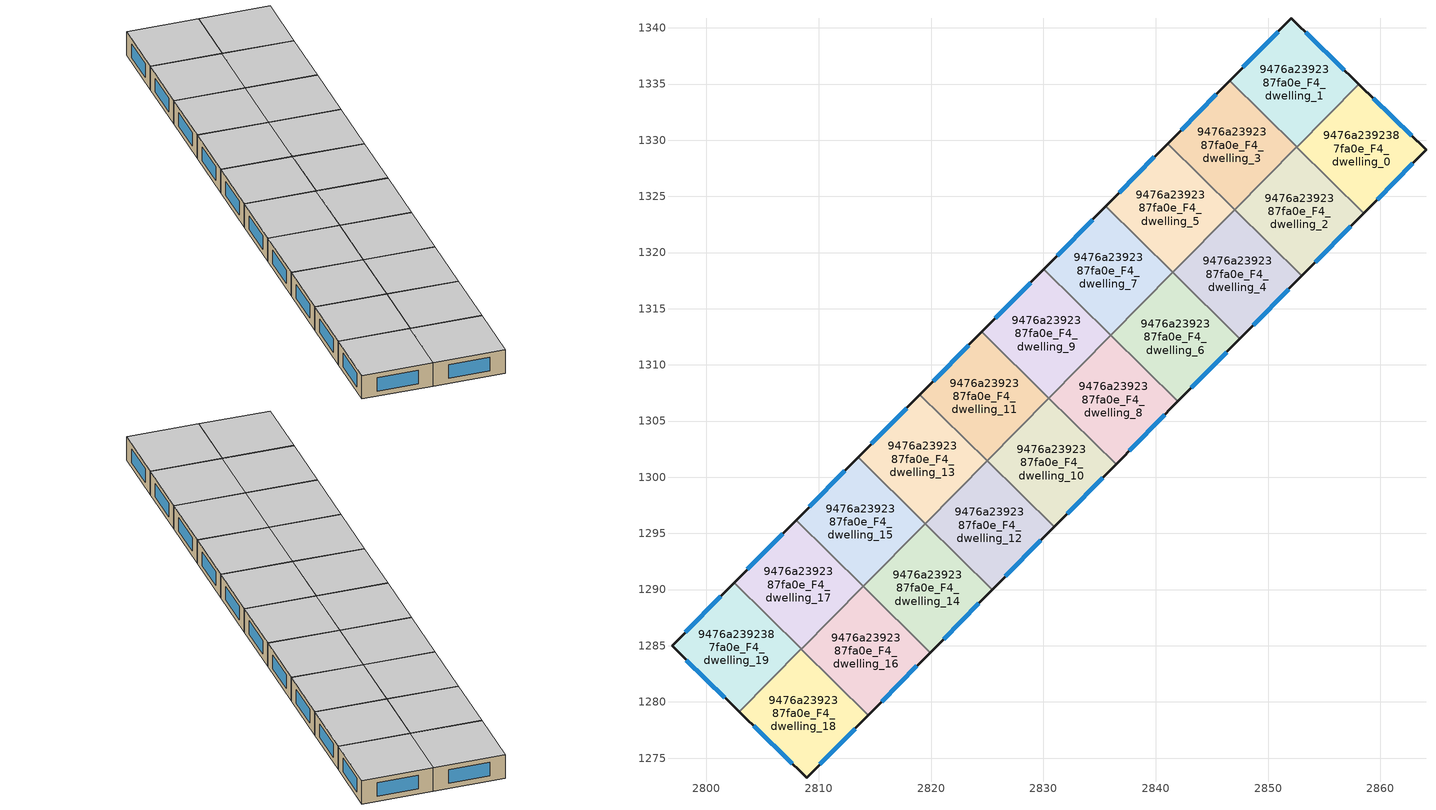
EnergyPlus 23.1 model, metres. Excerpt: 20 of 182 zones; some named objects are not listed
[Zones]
9476a2392387fa0e_F4_dwelling_0
 floor to 9476a2392387fa0e_F3_dwelling_0 (EU_floor_Construction): 2864.05,1329.13 2858.52,1323.52 2852.56,1329.39 2858.08,1334.98 z12
 wall outside (EU_wall_Construction): 2858.52,1323.52 2864.05,1329.13 2858.08,1334.98 z12:15
 wall to 9476a2392387fa0e_F4_dwelling_1 (EU_wall_Construction): 2858.08,1334.98 2852.56,1329.39 z12:15
 wall to 9476a2392387fa0e_F4_dwelling_2 (EU_wall_Construction): 2852.56,1329.39 2858.52,1323.52 z12:15
 window (EU_Window_Construction): 2862.77,1330.39 2859.36,1333.73 / 2859.7,1324.72 2862.87,1327.93 z12.64:14.36
 ceiling to 9476a2392387fa0e_F5_dwelling_0 (EU_floor_Construction): 2858.52,1323.52 2864.05,1329.13 2858.08,1334.98 2852.56,1329.39 z15
9476a2392387fa0e_F4_dwelling_1
 floor to 9476a2392387fa0e_F3_dwelling_1 (EU_floor_Construction): 2858.08,1334.98 2852.56,1329.39 2846.58,1335.29 2852.07,1340.86 z12
 wall outside (EU_wall_Construction): 2858.08,1334.98 2852.07,1340.86 2846.58,1335.29 z12:15
 wall to 9476a2392387fa0e_F4_dwelling_3 (EU_wall_Construction): 2846.58,1335.29 2852.55,1329.4 z12:15
 wall to 9476a2392387fa0e_F4_dwelling_2 (EU_wall_Construction): 2852.55,1329.41 2852.56,1329.39 z12:15
 window (EU_Window_Construction): 2856.79,1336.24 2853.36,1339.6 / 2850.9,1339.67 2847.76,1336.48 z12.64:14.36
 ceiling to 9476a2392387fa0e_F5_dwelling_1 (EU_floor_Construction): 2852.56,1329.39 2858.08,1334.98 2852.07,1340.86 2846.58,1335.29 z15
9476a2392387fa0e_F4_dwelling_10
 floor to 9476a2392387fa0e_F3_dwelling_10 (EU_floor_Construction): 2836.46,1301.16 2830.95,1295.57 2824.98,1301.46 2830.49,1307.05 z12
 wall outside (EU_wall_Construction): 2830.95,1295.57 2836.46,1301.16 z12:15
 wall to 9476a2392387fa0e_F4_dwelling_12 (EU_wall_Construction): 2824.98,1301.46 2830.95,1295.57 z12:15
 wall to 9476a2392387fa0e_F4_dwelling_11 (EU_wall_Construction): 2830.49,1307.05 2824.98,1301.46 z12:15
 wall to 9476a2392387fa0e_F4_dwelling_8 (EU_wall_Construction): 2836.46,1301.16 2830.5,1307.05 z12:15
 window (EU_Window_Construction): 2832.13,1296.77 2835.28,1299.97 z12.64:14.36
 ceiling to 9476a2392387fa0e_F5_dwelling_10 (EU_floor_Construction): 2830.95,1295.57 2836.46,1301.16 2830.49,1307.05 2824.98,1301.46 z15
9476a2392387fa0e_F4_dwelling_11
 floor to 9476a2392387fa0e_F3_dwelling_11 (EU_floor_Construction): 2830.49,1307.05 2824.98,1301.46 2819.01,1307.35 2824.53,1312.94 z12
 wall outside (EU_wall_Construction): 2824.53,1312.94 2819.01,1307.35 z12:15
 wall to 9476a2392387fa0e_F4_dwelling_13 (EU_wall_Construction): 2819.01,1307.35 2824.98,1301.46 z12:15
 wall to 9476a2392387fa0e_F4_dwelling_9 (EU_wall_Construction): 2830.49,1307.05 2824.53,1312.94 z12:15
 window (EU_Window_Construction): 2823.34,1311.74 2820.19,1308.55 z12.64:14.36
 ceiling to 9476a2392387fa0e_F5_dwelling_11 (EU_floor_Construction): 2824.98,1301.46 2830.49,1307.05 2824.53,1312.94 2819.01,1307.35 z15
9476a2392387fa0e_F4_dwelling_12
 floor to 9476a2392387fa0e_F3_dwelling_12 (EU_floor_Construction): 2830.95,1295.57 2825.44,1289.99 2819.47,1295.88 2824.98,1301.46 z12
 wall outside (EU_wall_Construction): 2825.44,1289.99 2830.95,1295.57 z12:15
 wall to 9476a2392387fa0e_F4_dwelling_14 (EU_wall_Construction): 2819.47,1295.88 2825.44,1289.99 z12:15
 wall to 9476a2392387fa0e_F4_dwelling_13 (EU_wall_Construction): 2824.98,1301.46 2819.47,1295.88 z12:15
 window (EU_Window_Construction): 2826.62,1291.18 2829.77,1294.38 z12.64:14.36
 ceiling to 9476a2392387fa0e_F5_dwelling_12 (EU_floor_Construction): 2825.44,1289.99 2830.95,1295.57 2824.98,1301.46 2819.47,1295.88 z15
9476a2392387fa0e_F4_dwelling_13
 floor to 9476a2392387fa0e_F3_dwelling_13 (EU_floor_Construction): 2824.98,1301.46 2819.47,1295.88 2813.5,1301.77 2819.01,1307.35 z12
 wall outside (EU_wall_Construction): 2819.01,1307.35 2813.5,1301.77 z12:15
 wall to 9476a2392387fa0e_F4_dwelling_15 (EU_wall_Construction): 2813.5,1301.77 2819.47,1295.88 z12:15
 window (EU_Window_Construction): 2817.83,1306.16 2814.68,1302.96 z12.64:14.36
 ceiling to 9476a2392387fa0e_F5_dwelling_13 (EU_floor_Construction): 2819.47,1295.88 2824.98,1301.46 2819.01,1307.35 2813.5,1301.77 z15
9476a2392387fa0e_F4_dwelling_14
 floor to 9476a2392387fa0e_F3_dwelling_14 (EU_floor_Construction): 2825.44,1289.99 2819.93,1284.4 2813.96,1290.29 2819.47,1295.88 z12
 wall outside (EU_wall_Construction): 2819.93,1284.4 2825.44,1289.99 z12:15
 wall to 9476a2392387fa0e_F4_dwelling_15 (EU_wall_Construction): 2819.47,1295.88 2813.96,1290.29 z12:15
 wall to 9476a2392387fa0e_F4_dwelling_16 (EU_wall_Construction): 2813.96,1290.29 2819.93,1284.4 z12:15
 window (EU_Window_Construction): 2821.11,1285.6 2824.26,1288.79 z12.64:14.36
 ceiling to 9476a2392387fa0e_F5_dwelling_14 (EU_floor_Construction): 2819.93,1284.4 2825.44,1289.99 2819.47,1295.88 2813.96,1290.29 z15
9476a2392387fa0e_F4_dwelling_15
 floor to 9476a2392387fa0e_F3_dwelling_15 (EU_floor_Construction): 2819.47,1295.88 2813.96,1290.29 2807.99,1296.18 2813.5,1301.77 z12
 wall outside (EU_wall_Construction): 2813.5,1301.77 2807.99,1296.18 z12:15
 wall to 9476a2392387fa0e_F4_dwelling_17 (EU_wall_Construction): 2807.99,1296.18 2813.96,1290.29 z12:15
 window (EU_Window_Construction): 2812.32,1300.57 2809.17,1297.38 z12.64:14.36
 ceiling to 9476a2392387fa0e_F5_dwelling_15 (EU_floor_Construction): 2813.96,1290.29 2819.47,1295.88 2813.5,1301.77 2807.99,1296.18 z15
9476a2392387fa0e_F4_dwelling_16
 floor to 9476a2392387fa0e_F3_dwelling_16 (EU_floor_Construction): 2819.93,1284.4 2814.42,1278.81 2808.45,1284.7 2813.96,1290.29 z12
 wall outside (EU_wall_Construction): 2814.42,1278.81 2819.93,1284.4 z12:15
 wall to 9476a2392387fa0e_F4_dwelling_17 (EU_wall_Construction): 2813.96,1290.29 2808.45,1284.7 z12:15
 wall to 9476a2392387fa0e_F4_dwelling_18 (EU_wall_Construction): 2808.45,1284.7 2814.42,1278.81 z12:15
 window (EU_Window_Construction): 2815.6,1280.01 2818.75,1283.2 z12.64:14.36
 ceiling to 9476a2392387fa0e_F5_dwelling_16 (EU_floor_Construction): 2814.42,1278.81 2819.93,1284.4 2813.96,1290.29 2808.45,1284.7 z15
9476a2392387fa0e_F4_dwelling_17
 floor to 9476a2392387fa0e_F3_dwelling_17 (EU_floor_Construction): 2813.96,1290.29 2808.45,1284.7 2802.47,1290.59 2807.99,1296.18 z12
 wall outside (EU_wall_Construction): 2807.99,1296.18 2802.47,1290.59 z12:15
 wall to 9476a2392387fa0e_F4_dwelling_19 (EU_wall_Construction): 2802.47,1290.59 2808.43,1284.72 z12:15
 wall to 9476a2392387fa0e_F4_dwelling_18 (EU_wall_Construction): 2808.43,1284.72 2808.45,1284.7 z12:15
 window (EU_Window_Construction): 2806.81,1294.98 2803.66,1291.79 z12.64:14.36
 ceiling to 9476a2392387fa0e_F5_dwelling_17 (EU_floor_Construction): 2808.45,1284.7 2813.96,1290.29 2807.99,1296.18 2802.47,1290.59 z15
9476a2392387fa0e_F4_dwelling_18
 floor to 9476a2392387fa0e_F3_dwelling_18 (EU_floor_Construction): 2814.42,1278.81 2808.93,1273.25 2802.92,1279.13 2808.43,1284.72 z12
 wall outside (EU_wall_Construction): 2802.92,1279.13 2808.93,1273.25 2814.42,1278.81 z12:15
 wall to 9476a2392387fa0e_F4_dwelling_19 (EU_wall_Construction): 2808.43,1284.72 2802.92,1279.13 z12:15
 window (EU_Window_Construction): 2810.11,1274.44 2813.24,1277.62 / 2804.21,1277.87 2807.64,1274.51 z12.64:14.36
 ceiling to 9476a2392387fa0e_F5_dwelling_18 (EU_floor_Construction): 2808.93,1273.25 2814.42,1278.81 2808.43,1284.72 2802.92,1279.13 z15
9476a2392387fa0e_F4_dwelling_19
 floor to 9476a2392387fa0e_F3_dwelling_19 (EU_floor_Construction): 2808.43,1284.72 2802.92,1279.13 2796.94,1284.99 2802.47,1290.59 z12
 wall outside (EU_wall_Construction): 2802.47,1290.59 2796.94,1284.99 2802.92,1279.13 z12:15
 window (EU_Window_Construction): 2798.22,1283.73 2801.64,1280.38 / 2801.29,1289.39 2798.13,1286.19 z12.64:14.36
 ceiling to 9476a2392387fa0e_F5_dwelling_19 (EU_floor_Construction): 2802.92,1279.13 2808.43,1284.72 2802.47,1290.59 2796.94,1284.99 z15
9476a2392387fa0e_F4_dwelling_2
 floor to 9476a2392387fa0e_F3_dwelling_2 (EU_floor_Construction): 2858.52,1323.52 2853,1317.93 2847.03,1323.82 2852.55,1329.41 z12
 wall outside (EU_wall_Construction): 2853,1317.93 2858.52,1323.52 z12:15
 wall to 9476a2392387fa0e_F4_dwelling_4 (EU_wall_Construction): 2847.03,1323.82 2853,1317.93 z12:15
 wall to 9476a2392387fa0e_F4_dwelling_3 (EU_wall_Construction): 2852.55,1329.41 2847.03,1323.82 z12:15
 window (EU_Window_Construction): 2854.18,1319.13 2857.34,1322.32 z12.64:14.36
 ceiling to 9476a2392387fa0e_F5_dwelling_2 (EU_floor_Construction): 2853,1317.93 2858.52,1323.52 2852.55,1329.41 2847.03,1323.82 z15
9476a2392387fa0e_F4_dwelling_3
 floor to 9476a2392387fa0e_F3_dwelling_3 (EU_floor_Construction): 2852.55,1329.41 2847.03,1323.82 2841.07,1329.7 2846.58,1335.29 z12
 wall outside (EU_wall_Construction): 2846.58,1335.29 2841.07,1329.7 z12:15
 wall to 9476a2392387fa0e_F4_dwelling_5 (EU_wall_Construction): 2841.07,1329.7 2847.03,1323.82 z12:15
 window (EU_Window_Construction): 2845.4,1334.09 2842.25,1330.9 z12.64:14.36
 ceiling to 9476a2392387fa0e_F5_dwelling_3 (EU_floor_Construction): 2847.03,1323.82 2852.55,1329.41 2846.58,1335.29 2841.07,1329.7 z15
9476a2392387fa0e_F4_dwelling_4
 floor to 9476a2392387fa0e_F3_dwelling_4 (EU_floor_Construction): 2853,1317.93 2847.49,1312.34 2841.52,1318.23 2847.03,1323.82 z12
 wall outside (EU_wall_Construction): 2847.49,1312.34 2853,1317.93 z12:15
 wall to 9476a2392387fa0e_F4_dwelling_6 (EU_wall_Construction): 2841.52,1318.23 2847.49,1312.34 z12:15
 wall to 9476a2392387fa0e_F4_dwelling_5 (EU_wall_Construction): 2847.03,1323.82 2841.52,1318.23 z12:15
 window (EU_Window_Construction): 2848.67,1313.54 2851.82,1316.73 z12.64:14.36
 ceiling to 9476a2392387fa0e_F5_dwelling_4 (EU_floor_Construction): 2847.49,1312.34 2853,1317.93 2847.03,1323.82 2841.52,1318.23 z15
9476a2392387fa0e_F4_dwelling_5
 floor to 9476a2392387fa0e_F3_dwelling_5 (EU_floor_Construction): 2847.03,1323.82 2841.52,1318.23 2835.55,1324.12 2841.07,1329.7 z12
 wall outside (EU_wall_Construction): 2841.07,1329.7 2835.55,1324.12 z12:15
 wall to 9476a2392387fa0e_F4_dwelling_7 (EU_wall_Construction): 2835.55,1324.12 2841.52,1318.23 z12:15
 window (EU_Window_Construction): 2839.89,1328.51 2836.73,1325.31 z12.64:14.36
 ceiling to 9476a2392387fa0e_F5_dwelling_5 (EU_floor_Construction): 2841.52,1318.23 2847.03,1323.82 2841.07,1329.7 2835.55,1324.12 z15
9476a2392387fa0e_F4_dwelling_6
 floor to 9476a2392387fa0e_F3_dwelling_6 (EU_floor_Construction): 2847.49,1312.34 2841.98,1306.75 2836.01,1312.64 2841.52,1318.23 z12
 wall outside (EU_wall_Construction): 2841.98,1306.75 2847.49,1312.34 z12:15
 wall to 9476a2392387fa0e_F4_dwelling_7 (EU_wall_Construction): 2841.52,1318.23 2836.01,1312.64 z12:15
 wall to 9476a2392387fa0e_F4_dwelling_8 (EU_wall_Construction): 2836.01,1312.64 2841.98,1306.75 z12:15
 window (EU_Window_Construction): 2843.16,1307.95 2846.31,1311.14 z12.64:14.36
 ceiling to 9476a2392387fa0e_F5_dwelling_6 (EU_floor_Construction): 2841.98,1306.75 2847.49,1312.34 2841.52,1318.23 2836.01,1312.64 z15
9476a2392387fa0e_F4_dwelling_7
 floor to 9476a2392387fa0e_F3_dwelling_7 (EU_floor_Construction): 2841.52,1318.23 2836.01,1312.64 2830.04,1318.53 2835.55,1324.12 z12
 wall outside (EU_wall_Construction): 2835.55,1324.12 2830.04,1318.53 z12:15
 wall to 9476a2392387fa0e_F4_dwelling_9 (EU_wall_Construction): 2830.04,1318.53 2836.01,1312.64 z12:15
 window (EU_Window_Construction): 2834.37,1322.92 2831.22,1319.72 z12.64:14.36
 ceiling to 9476a2392387fa0e_F5_dwelling_7 (EU_floor_Construction): 2836.01,1312.64 2841.52,1318.23 2835.55,1324.12 2830.04,1318.53 z15
9476a2392387fa0e_F4_dwelling_8
 floor to 9476a2392387fa0e_F3_dwelling_8 (EU_floor_Construction): 2841.98,1306.75 2836.46,1301.16 2830.49,1307.05 2836.01,1312.64 z12
 wall outside (EU_wall_Construction): 2836.46,1301.16 2841.98,1306.75 z12:15
 wall to 9476a2392387fa0e_F4_dwelling_9 (EU_wall_Construction): 2836.01,1312.64 2830.49,1307.05 z12:15
 window (EU_Window_Construction): 2837.64,1302.36 2840.8,1305.55 z12.64:14.36
 ceiling to 9476a2392387fa0e_F5_dwelling_8 (EU_floor_Construction): 2836.46,1301.16 2841.98,1306.75 2836.01,1312.64 2830.49,1307.05 z15
9476a2392387fa0e_F4_dwelling_9
 floor to 9476a2392387fa0e_F3_dwelling_9 (EU_floor_Construction): 2836.01,1312.64 2830.49,1307.05 2824.53,1312.94 2830.04,1318.53 z12
 wall outside (EU_wall_Construction): 2830.04,1318.53 2824.53,1312.94 z12:15
 window (EU_Window_Construction): 2828.86,1317.33 2825.71,1314.14 z12.64:14.36
 ceiling to 9476a2392387fa0e_F5_dwelling_9 (EU_floor_Construction): 2830.49,1307.05 2836.01,1312.64 2830.04,1318.53 2824.53,1312.94 z15
[Building]
EU S2 Campaign: North Axis=0; Terrain=City; Solar Distribution=FullExterior
[Site:Location]
Yerevan-Zvartnots.Intl.AP: Latitude=40.15; Longitude=44.383; Time Zone=4; Elevation=854
[SizingPeriod:WeatherFileDays]
AnnualSizingPeriod: Begin Month=1; Begin Day of Month=1; End Month=12; End Day of Month=31; Day of Week for Start Day=Monday; Use Weather File Daylight Saving Period=No; Use Weather File Rain and Snow Indicators=No
[MATERIAL]
EU_InternalMass_Material: Roughness=MediumRough; Thickness=0.1; Conductivity=1; Density=1800; Specific Heat=900; Thermal Absorptance=0.9; Solar Absorptance=0.7; Visible Absorptance=0.7
[MATERIAL:NOMASS] Roughness=MediumRough; Thermal Absorptance=0.9; Solar Absorptance=0.7; Visible Absorptance=0.7
Name | Thermal Resistance
EU_wall_NoMass | 1.05043
EU_floor_NoMass | 0.478065
[WINDOWMATERIAL:SIMPLEGLAZINGSYSTEM]
EU_Window_SimpleGlazing: UFactor=2.5566; Solar Heat Gain Coefficient=0.75; Visible Transmittance=0.75
[CONSTRUCTION]
EU_wall_Construction: EU_wall_NoMass
EU_floor_Construction: EU_floor_NoMass
EU_Window_Construction: EU_Window_SimpleGlazing
EU_InternalMass_Construction: EU_InternalMass_Material
[ZONE] Type=1; Multiplier=1; Ceiling Height=autocalculate; Floor Area=autocalculate; Part of Total Floor Area=Yes
Name | Volume
9476a2392387fa0e_F4_dwelling_0; 9476a2392387fa0e_F4_dwelling_10 | 197.462
9476a2392387fa0e_F4_dwelling_1 | 197.457
9476a2392387fa0e_F4_dwelling_11 | 197.445
9476a2392387fa0e_F4_dwelling_12; 9476a2392387fa0e_F4_dwelling_13 | 197.461
9476a2392387fa0e_F4_dwelling_14 | 197.425
9476a2392387fa0e_F4_dwelling_15; 9476a2392387fa0e_F4_dwelling_17 | 197.476
9476a2392387fa0e_F4_dwelling_16 | 197.459
9476a2392387fa0e_F4_dwelling_18 | 197.449
9476a2392387fa0e_F4_dwelling_19 | 197.47
9476a2392387fa0e_F4_dwelling_2; 9476a2392387fa0e_F4_dwelling_3 | 197.466
9476a2392387fa0e_F4_dwelling_4 | 197.43
9476a2392387fa0e_F4_dwelling_5 | 197.447
9476a2392387fa0e_F4_dwelling_6; 9476a2392387fa0e_F4_dwelling_9 | 197.464
9476a2392387fa0e_F4_dwelling_7 | 197.481
9476a2392387fa0e_F4_dwelling_8 | 197.463
[INTERNALMASS] Construction=EU_InternalMass_Construction
Name | Zone or ZoneList | Surface Area
9476a2392387fa0e_F4_dwelling_0_EU_InternalMass | 9476a2392387fa0e_F4_dwelling_0 | 65.8202
9476a2392387fa0e_F4_dwelling_1_EU_InternalMass | 9476a2392387fa0e_F4_dwelling_1 | 65.8189
9476a2392387fa0e_F4_dwelling_2_EU_InternalMass | 9476a2392387fa0e_F4_dwelling_2 | 65.822
9476a2392387fa0e_F4_dwelling_3_EU_InternalMass | 9476a2392387fa0e_F4_dwelling_3 | 65.822
9476a2392387fa0e_F4_dwelling_4_EU_InternalMass | 9476a2392387fa0e_F4_dwelling_4 | 65.8157
9476a2392387fa0e_F4_dwelling_5_EU_InternalMass | 9476a2392387fa0e_F4_dwelling_5 | 65.8157
9476a2392387fa0e_F4_dwelling_6_EU_InternalMass | 9476a2392387fa0e_F4_dwelling_6 | 65.8213
9476a2392387fa0e_F4_dwelling_7_EU_InternalMass | 9476a2392387fa0e_F4_dwelling_7 | 65.8212
9476a2392387fa0e_F4_dwelling_8_EU_InternalMass | 9476a2392387fa0e_F4_dwelling_8 | 65.8223
9476a2392387fa0e_F4_dwelling_9_EU_InternalMass | 9476a2392387fa0e_F4_dwelling_9 | 65.8211
9476a2392387fa0e_F4_dwelling_10_EU_InternalMass | 9476a2392387fa0e_F4_dwelling_10 | 65.8205
9476a2392387fa0e_F4_dwelling_11_EU_InternalMass | 9476a2392387fa0e_F4_dwelling_11 | 65.8149
9476a2392387fa0e_F4_dwelling_12_EU_InternalMass | 9476a2392387fa0e_F4_dwelling_12 | 65.826
9476a2392387fa0e_F4_dwelling_13_EU_InternalMass | 9476a2392387fa0e_F4_dwelling_13 | 65.8189
9476a2392387fa0e_F4_dwelling_14_EU_InternalMass | 9476a2392387fa0e_F4_dwelling_14 | 65.8098
9476a2392387fa0e_F4_dwelling_15_EU_InternalMass | 9476a2392387fa0e_F4_dwelling_15 | 65.8225
9476a2392387fa0e_F4_dwelling_16_EU_InternalMass | 9476a2392387fa0e_F4_dwelling_16 | 65.8225
9476a2392387fa0e_F4_dwelling_17_EU_InternalMass | 9476a2392387fa0e_F4_dwelling_17 | 65.8253
9476a2392387fa0e_F4_dwelling_18_EU_InternalMass | 9476a2392387fa0e_F4_dwelling_18 | 65.8161
9476a2392387fa0e_F4_dwelling_19_EU_InternalMass | 9476a2392387fa0e_F4_dwelling_19 | 65.8214
[OTHEREQUIPMENT] Fuel Type=Electricity; Design Level Calculation Method=Watts/Area; Power per Zone Floor Area=1; Fraction Latent=0; Fraction Radiant=0; Fraction Lost=0; Carbon Dioxide Generation Rate=0; EndUse Subcategory=EU_Step8_InternalGains
Name | Zone or ZoneList or Space or SpaceList | Schedule
EU_Step8_InternalGain_9476a2392387fa0e_F4_dwelling_0_f000 | 9476a2392387fa0e_F4_dwelling_0 | EU_Step8_GainSchedule_9476a2392387fa0e_F4_dwelling_0_f000
EU_Step8_InternalGain_9476a2392387fa0e_F4_dwelling_1_f000 | 9476a2392387fa0e_F4_dwelling_1 | EU_Step8_GainSchedule_9476a2392387fa0e_F4_dwelling_1_f000
EU_Step8_InternalGain_9476a2392387fa0e_F4_dwelling_2_f000 | 9476a2392387fa0e_F4_dwelling_2 | EU_Step8_GainSchedule_9476a2392387fa0e_F4_dwelling_2_f000
EU_Step8_InternalGain_9476a2392387fa0e_F4_dwelling_3_f000 | 9476a2392387fa0e_F4_dwelling_3 | EU_Step8_GainSchedule_9476a2392387fa0e_F4_dwelling_3_f000
EU_Step8_InternalGain_9476a2392387fa0e_F4_dwelling_4_f000 | 9476a2392387fa0e_F4_dwelling_4 | EU_Step8_GainSchedule_9476a2392387fa0e_F4_dwelling_4_f000
EU_Step8_InternalGain_9476a2392387fa0e_F4_dwelling_5_f000 | 9476a2392387fa0e_F4_dwelling_5 | EU_Step8_GainSchedule_9476a2392387fa0e_F4_dwelling_5_f000
EU_Step8_InternalGain_9476a2392387fa0e_F4_dwelling_6_f000 | 9476a2392387fa0e_F4_dwelling_6 | EU_Step8_GainSchedule_9476a2392387fa0e_F4_dwelling_6_f000
EU_Step8_InternalGain_9476a2392387fa0e_F4_dwelling_7_f000 | 9476a2392387fa0e_F4_dwelling_7 | EU_Step8_GainSchedule_9476a2392387fa0e_F4_dwelling_7_f000
EU_Step8_InternalGain_9476a2392387fa0e_F4_dwelling_8_f000 | 9476a2392387fa0e_F4_dwelling_8 | EU_Step8_GainSchedule_9476a2392387fa0e_F4_dwelling_8_f000
EU_Step8_InternalGain_9476a2392387fa0e_F4_dwelling_9_f000 | 9476a2392387fa0e_F4_dwelling_9 | EU_Step8_GainSchedule_9476a2392387fa0e_F4_dwelling_9_f000
EU_Step8_InternalGain_9476a2392387fa0e_F4_dwelling_10_f000 | 9476a2392387fa0e_F4_dwelling_10 | EU_Step8_GainSchedule_9476a2392387fa0e_F4_dwelling_10_f000
EU_Step8_InternalGain_9476a2392387fa0e_F4_dwelling_11_f000 | 9476a2392387fa0e_F4_dwelling_11 | EU_Step8_GainSchedule_9476a2392387fa0e_F4_dwelling_11_f000
EU_Step8_InternalGain_9476a2392387fa0e_F4_dwelling_12_f000 | 9476a2392387fa0e_F4_dwelling_12 | EU_Step8_GainSchedule_9476a2392387fa0e_F4_dwelling_12_f000
EU_Step8_InternalGain_9476a2392387fa0e_F4_dwelling_13_f000 | 9476a2392387fa0e_F4_dwelling_13 | EU_Step8_GainSchedule_9476a2392387fa0e_F4_dwelling_13_f000
EU_Step8_InternalGain_9476a2392387fa0e_F4_dwelling_14_f000 | 9476a2392387fa0e_F4_dwelling_14 | EU_Step8_GainSchedule_9476a2392387fa0e_F4_dwelling_14_f000
EU_Step8_InternalGain_9476a2392387fa0e_F4_dwelling_15_f000 | 9476a2392387fa0e_F4_dwelling_15 | EU_Step8_GainSchedule_9476a2392387fa0e_F4_dwelling_15_f000
EU_Step8_InternalGain_9476a2392387fa0e_F4_dwelling_16_f000 | 9476a2392387fa0e_F4_dwelling_16 | EU_Step8_GainSchedule_9476a2392387fa0e_F4_dwelling_16_f000
EU_Step8_InternalGain_9476a2392387fa0e_F4_dwelling_17_f000 | 9476a2392387fa0e_F4_dwelling_17 | EU_Step8_GainSchedule_9476a2392387fa0e_F4_dwelling_17_f000
EU_Step8_InternalGain_9476a2392387fa0e_F4_dwelling_18_f000 | 9476a2392387fa0e_F4_dwelling_18 | EU_Step8_GainSchedule_9476a2392387fa0e_F4_dwelling_18_f000
EU_Step8_InternalGain_9476a2392387fa0e_F4_dwelling_19_f000 | 9476a2392387fa0e_F4_dwelling_19 | EU_Step8_GainSchedule_9476a2392387fa0e_F4_dwelling_19_f000
[ZONEVENTILATION:DESIGNFLOWRATE] Schedule=EU_AlwaysOn; Design Flow Rate Calculation Method=AirChanges/Hour; Air Changes per Hour=0.557805; Ventilation Type=Natural; Fan Pressure Rise=0; Fan Total Efficiency=1; Constant Term Coefficient=1; Temperature Term Coefficient=0; Velocity Term Coefficient=0; Velocity Squared Term Coefficient=0; Minimum Indoor Temperature=-100; Maximum Indoor Temperature=100; Delta Temperature=-100; Minimum Outdoor Temperature=-100; Maximum Outdoor Temperature=100; Maximum Wind Speed=40
Name | Zone or ZoneList or Space or SpaceList
EU_ConstantAir_9476a2392387fa0e_F4_dwelling_0 | 9476a2392387fa0e_F4_dwelling_0
EU_ConstantAir_9476a2392387fa0e_F4_dwelling_1 | 9476a2392387fa0e_F4_dwelling_1
EU_ConstantAir_9476a2392387fa0e_F4_dwelling_2 | 9476a2392387fa0e_F4_dwelling_2
EU_ConstantAir_9476a2392387fa0e_F4_dwelling_3 | 9476a2392387fa0e_F4_dwelling_3
EU_ConstantAir_9476a2392387fa0e_F4_dwelling_4 | 9476a2392387fa0e_F4_dwelling_4
EU_ConstantAir_9476a2392387fa0e_F4_dwelling_5 | 9476a2392387fa0e_F4_dwelling_5
EU_ConstantAir_9476a2392387fa0e_F4_dwelling_6 | 9476a2392387fa0e_F4_dwelling_6
EU_ConstantAir_9476a2392387fa0e_F4_dwelling_7 | 9476a2392387fa0e_F4_dwelling_7
EU_ConstantAir_9476a2392387fa0e_F4_dwelling_8 | 9476a2392387fa0e_F4_dwelling_8
EU_ConstantAir_9476a2392387fa0e_F4_dwelling_9 | 9476a2392387fa0e_F4_dwelling_9
EU_ConstantAir_9476a2392387fa0e_F4_dwelling_10 | 9476a2392387fa0e_F4_dwelling_10
EU_ConstantAir_9476a2392387fa0e_F4_dwelling_11 | 9476a2392387fa0e_F4_dwelling_11
EU_ConstantAir_9476a2392387fa0e_F4_dwelling_12 | 9476a2392387fa0e_F4_dwelling_12
EU_ConstantAir_9476a2392387fa0e_F4_dwelling_13 | 9476a2392387fa0e_F4_dwelling_13
EU_ConstantAir_9476a2392387fa0e_F4_dwelling_14 | 9476a2392387fa0e_F4_dwelling_14
EU_ConstantAir_9476a2392387fa0e_F4_dwelling_15 | 9476a2392387fa0e_F4_dwelling_15
EU_ConstantAir_9476a2392387fa0e_F4_dwelling_16 | 9476a2392387fa0e_F4_dwelling_16
EU_ConstantAir_9476a2392387fa0e_F4_dwelling_17 | 9476a2392387fa0e_F4_dwelling_17
EU_ConstantAir_9476a2392387fa0e_F4_dwelling_18 | 9476a2392387fa0e_F4_dwelling_18
EU_ConstantAir_9476a2392387fa0e_F4_dwelling_19 | 9476a2392387fa0e_F4_dwelling_19
[HVACTEMPLATE:ZONE:IDEALLOADSAIRSYSTEM] System Availability Schedule=EU_AlwaysOn; Maximum Heating Supply Air Temperature=50; Minimum Cooling Supply Air Temperature=13; Maximum Heating Supply Air Humidity Ratio=0.0156; Minimum Cooling Supply Air Humidity Ratio=0.0077; Heating Limit=NoLimit; Cooling Limit=NoLimit; Heating Availability Schedule=EU_AlwaysOn; Cooling Availability Schedule=EU_CoolingOff; Dehumidification Control Type=ConstantSensibleHeatRatio; Cooling Sensible Heat Ratio=0.7; Dehumidification Setpoint=60; Humidification Control Type=None; Humidification Setpoint=30; Outdoor Air Method=None; Outdoor Air Flow Rate per Person=0.00944; Outdoor Air Flow Rate per Zone Floor Area=0; Outdoor Air Flow Rate per Zone=0; Demand Controlled Ventilation Type=None; Outdoor Air Economizer Type=NoEconomizer; Heat Recovery Type=None; Sensible Heat Recovery Effectiveness=0.7; Latent Heat Recovery Effectiveness=0.65
Name | Template Thermostat
9476a2392387fa0e_F4_dwelling_0 | EU_HeatOnly_9476a2392387fa0e_F4_dwelling_0
9476a2392387fa0e_F4_dwelling_1 | EU_HeatOnly_9476a2392387fa0e_F4_dwelling_1
9476a2392387fa0e_F4_dwelling_2 | EU_HeatOnly_9476a2392387fa0e_F4_dwelling_2
9476a2392387fa0e_F4_dwelling_3 | EU_HeatOnly_9476a2392387fa0e_F4_dwelling_3
9476a2392387fa0e_F4_dwelling_4 | EU_HeatOnly_9476a2392387fa0e_F4_dwelling_4
9476a2392387fa0e_F4_dwelling_5 | EU_HeatOnly_9476a2392387fa0e_F4_dwelling_5
9476a2392387fa0e_F4_dwelling_6 | EU_HeatOnly_9476a2392387fa0e_F4_dwelling_6
9476a2392387fa0e_F4_dwelling_7 | EU_HeatOnly_9476a2392387fa0e_F4_dwelling_7
9476a2392387fa0e_F4_dwelling_8 | EU_HeatOnly_9476a2392387fa0e_F4_dwelling_8
9476a2392387fa0e_F4_dwelling_9 | EU_HeatOnly_9476a2392387fa0e_F4_dwelling_9
9476a2392387fa0e_F4_dwelling_10 | EU_HeatOnly_9476a2392387fa0e_F4_dwelling_10
9476a2392387fa0e_F4_dwelling_11 | EU_HeatOnly_9476a2392387fa0e_F4_dwelling_11
9476a2392387fa0e_F4_dwelling_12 | EU_HeatOnly_9476a2392387fa0e_F4_dwelling_12
9476a2392387fa0e_F4_dwelling_13 | EU_HeatOnly_9476a2392387fa0e_F4_dwelling_13
9476a2392387fa0e_F4_dwelling_14 | EU_HeatOnly_9476a2392387fa0e_F4_dwelling_14
9476a2392387fa0e_F4_dwelling_15 | EU_HeatOnly_9476a2392387fa0e_F4_dwelling_15
9476a2392387fa0e_F4_dwelling_16 | EU_HeatOnly_9476a2392387fa0e_F4_dwelling_16
9476a2392387fa0e_F4_dwelling_17 | EU_HeatOnly_9476a2392387fa0e_F4_dwelling_17
9476a2392387fa0e_F4_dwelling_18 | EU_HeatOnly_9476a2392387fa0e_F4_dwelling_18
9476a2392387fa0e_F4_dwelling_19 | EU_HeatOnly_9476a2392387fa0e_F4_dwelling_19
[SIZING:ZONE] Zone Cooling Design Supply Air Temperature Input Method=SupplyAirTemperature; Zone Cooling Design Supply Air Temperature=13; Zone Heating Design Supply Air Temperature Input Method=SupplyAirTemperature; Zone Heating Design Supply Air Temperature=50; Zone Cooling Design Supply Air Humidity Ratio=0.008; Zone Heating Design Supply Air Humidity Ratio=0.008; Cooling Design Air Flow Method=DesignDay; Cooling Design Air Flow Rate=0; Cooling Minimum Air Flow per Zone Floor Area=0.000762; Cooling Minimum Air Flow=0; Cooling Minimum Air Flow Fraction=0.2; Heating Design Air Flow Method=DesignDay; Heating Design Air Flow Rate=0; Heating Maximum Air Flow per Zone Floor Area=0.002032; Heating Maximum Air Flow=0.141576; Heating Maximum Air Flow Fraction=0.3; Account for Dedicated Outdoor Air System=No; Dedicated Outdoor Air System Control Strategy=NeutralSupplyAir; Dedicated Outdoor Air Low Setpoint Temperature for Design=autosize; Dedicated Outdoor Air High Setpoint Temperature for Design=autosize; Zone Load Sizing Method=Sensible Load Only No Latent Load; Zone Latent Cooling Design Supply Air Humidity Ratio Input Method=HumidityRatioDifference; Zone Cooling Design Supply Air Humidity Ratio Difference=0.005; Zone Latent Heating Design Supply Air Humidity Ratio Input Method=HumidityRatioDifference; Zone Humidification Design Supply Air Humidity Ratio Difference=0.005
9476a2392387fa0e_F4_dwelling_0; 9476a2392387fa0e_F4_dwelling_1; 9476a2392387fa0e_F4_dwelling_2; 9476a2392387fa0e_F4_dwelling_3; 9476a2392387fa0e_F4_dwelling_4; 9476a2392387fa0e_F4_dwelling_5; 9476a2392387fa0e_F4_dwelling_6; 9476a2392387fa0e_F4_dwelling_7; 9476a2392387fa0e_F4_dwelling_8; 9476a2392387fa0e_F4_dwelling_9; 9476a2392387fa0e_F4_dwelling_10; 9476a2392387fa0e_F4_dwelling_11; 9476a2392387fa0e_F4_dwelling_12; 9476a2392387fa0e_F4_dwelling_13; 9476a2392387fa0e_F4_dwelling_14; 9476a2392387fa0e_F4_dwelling_15; 9476a2392387fa0e_F4_dwelling_16; 9476a2392387fa0e_F4_dwelling_17; 9476a2392387fa0e_F4_dwelling_18; 9476a2392387fa0e_F4_dwelling_19
[SCHEDULE:CONSTANT]
Name | Hourly Value
EU_AlwaysOn | 1
EU_CoolingOff | 0
[SCHEDULE:FILE] Column Number=1; Rows to Skip at Top=0; Number of Hours of Data=8760; Column Separator=Comma; Interpolate to Timestep=No; Minutes per Item=60; Adjust Schedule for Daylight Savings=Yes
Name | File
EU_Step8_GainSchedule_9476a2392387fa0e_F4_dwelling_0_f000 | ../../schedules/9476a2392387fa0e/9476a2392387fa0e_F4_dwelling_0_f000_gain.csv
EU_Step8_GainSchedule_9476a2392387fa0e_F4_dwelling_1_f000 | ../../schedules/9476a2392387fa0e/9476a2392387fa0e_F4_dwelling_1_f000_gain.csv
EU_Step8_GainSchedule_9476a2392387fa0e_F4_dwelling_2_f000 | ../../schedules/9476a2392387fa0e/9476a2392387fa0e_F4_dwelling_2_f000_gain.csv
EU_Step8_GainSchedule_9476a2392387fa0e_F4_dwelling_3_f000 | ../../schedules/9476a2392387fa0e/9476a2392387fa0e_F4_dwelling_3_f000_gain.csv
EU_Step8_GainSchedule_9476a2392387fa0e_F4_dwelling_4_f000 | ../../schedules/9476a2392387fa0e/9476a2392387fa0e_F4_dwelling_4_f000_gain.csv
EU_Step8_GainSchedule_9476a2392387fa0e_F4_dwelling_5_f000 | ../../schedules/9476a2392387fa0e/9476a2392387fa0e_F4_dwelling_5_f000_gain.csv
EU_Step8_GainSchedule_9476a2392387fa0e_F4_dwelling_6_f000 | ../../schedules/9476a2392387fa0e/9476a2392387fa0e_F4_dwelling_6_f000_gain.csv
EU_Step8_GainSchedule_9476a2392387fa0e_F4_dwelling_7_f000 | ../../schedules/9476a2392387fa0e/9476a2392387fa0e_F4_dwelling_7_f000_gain.csv
EU_Step8_GainSchedule_9476a2392387fa0e_F4_dwelling_8_f000 | ../../schedules/9476a2392387fa0e/9476a2392387fa0e_F4_dwelling_8_f000_gain.csv
EU_Step8_GainSchedule_9476a2392387fa0e_F4_dwelling_9_f000 | ../../schedules/9476a2392387fa0e/9476a2392387fa0e_F4_dwelling_9_f000_gain.csv
EU_Step8_GainSchedule_9476a2392387fa0e_F4_dwelling_10_f000 | ../../schedules/9476a2392387fa0e/9476a2392387fa0e_F4_dwelling_10_f000_gain.csv
EU_Step8_GainSchedule_9476a2392387fa0e_F4_dwelling_11_f000 | ../../schedules/9476a2392387fa0e/9476a2392387fa0e_F4_dwelling_11_f000_gain.csv
EU_Step8_GainSchedule_9476a2392387fa0e_F4_dwelling_12_f000 | ../../schedules/9476a2392387fa0e/9476a2392387fa0e_F4_dwelling_12_f000_gain.csv
EU_Step8_GainSchedule_9476a2392387fa0e_F4_dwelling_13_f000 | ../../schedules/9476a2392387fa0e/9476a2392387fa0e_F4_dwelling_13_f000_gain.csv
EU_Step8_GainSchedule_9476a2392387fa0e_F4_dwelling_14_f000 | ../../schedules/9476a2392387fa0e/9476a2392387fa0e_F4_dwelling_14_f000_gain.csv
EU_Step8_GainSchedule_9476a2392387fa0e_F4_dwelling_15_f000 | ../../schedules/9476a2392387fa0e/9476a2392387fa0e_F4_dwelling_15_f000_gain.csv
EU_Step8_GainSchedule_9476a2392387fa0e_F4_dwelling_16_f000 | ../../schedules/9476a2392387fa0e/9476a2392387fa0e_F4_dwelling_16_f000_gain.csv
EU_Step8_GainSchedule_9476a2392387fa0e_F4_dwelling_17_f000 | ../../schedules/9476a2392387fa0e/9476a2392387fa0e_F4_dwelling_17_f000_gain.csv
EU_Step8_GainSchedule_9476a2392387fa0e_F4_dwelling_18_f000 | ../../schedules/9476a2392387fa0e/9476a2392387fa0e_F4_dwelling_18_f000_gain.csv
EU_Step8_GainSchedule_9476a2392387fa0e_F4_dwelling_19_f000 | ../../schedules/9476a2392387fa0e/9476a2392387fa0e_F4_dwelling_19_f000_gain.csv
